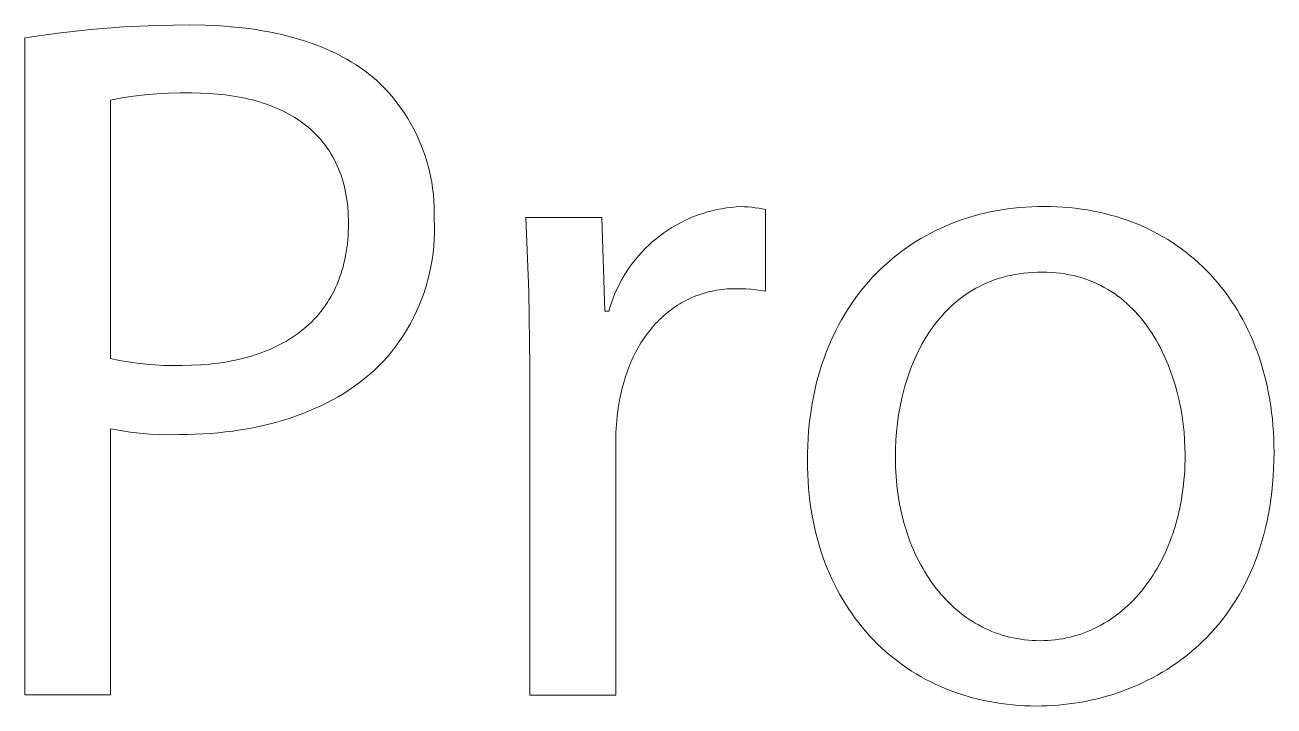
# Model space of a CAD drawing. Header units: millimetres. Extents: x -1576 to 3664, y -445 to 3215.
# Drawn here: x 1996.9 to 2063.3, y -358.2 to -322 of the extents above; entities that cross this region are included whole.
import ezdxf

# ---------------------------------------------------------------- set-up
doc = ezdxf.new("R2010")
doc.units = ezdxf.units.MM
doc.header["$MEASUREMENT"] = 0
doc.layers.add('Domyślny', color=7, linetype='Continuous', true_color=0x000000)

msp = doc.modelspace()

# ---------------------------------------------------------------- linework, layer by layer
at = {"layer": 'Domyślny', "color": 18, "lineweight": 15, "true_color": 0x000000}
for p, q in [((2000.378, -322.236), (2002.132, -322.1)), ((2002.132, -322.1), (2003.889, -322.022)), ((2003.889, -322.022), (2005.648, -322.004)), ((2005.648, -322.004), (2006.478, -322.016)), ((2006.478, -322.016), (2007.28, -322.053)), ((2007.28, -322.053), (2008.054, -322.114)), ((2008.054, -322.114), (2008.43, -322.154)), ((1996.889, -322.684), (1998.63, -322.431)), ((1996.889, -357.617), (1996.889, -322.684)), ((1998.63, -322.431), (2000.378, -322.236)), ((2008.43, -322.154), (2008.8, -322.199)), ((2008.8, -322.199), (2009.162, -322.25)), ((2009.162, -322.25), (2009.517, -322.307)), ((2009.517, -322.307), (2009.865, -322.37)), ((2009.865, -322.37), (2010.207, -322.439)), ((2010.207, -322.439), (2010.541, -322.513)), ((2010.541, -322.513), (2010.869, -322.593)), ((2010.869, -322.593), (2011.189, -322.678)), ((2011.189, -322.678), (2011.502, -322.769)), ((2011.502, -322.769), (2011.809, -322.865)), ((2011.809, -322.865), (2012.109, -322.967)), ((2012.109, -322.967), (2012.401, -323.074)), ((2012.401, -323.074), (2012.687, -323.187)), ((2012.687, -323.187), (2012.966, -323.305)), ((2012.966, -323.305), (2013.238, -323.428)), ((2013.238, -323.428), (2013.502, -323.556)), ((2013.502, -323.556), (2013.76, -323.689)), ((2013.76, -323.689), (2014.012, -323.828)), ((2014.012, -323.828), (2014.256, -323.971)), ((2014.256, -323.971), (2014.493, -324.12)), ((2014.493, -324.12), (2014.724, -324.273)), ((2014.724, -324.273), (2014.947, -324.431)), ((2014.947, -324.431), (2015.164, -324.594)), ((2015.164, -324.594), (2015.374, -324.762)), ((2015.374, -324.762), (2015.577, -324.935)), ((2015.577, -324.935), (2015.815, -325.164)), ((2015.815, -325.164), (2016.046, -325.4)), ((2016.046, -325.4), (2016.268, -325.645)), ((2002.052, -325.884), (2001.443, -325.999)), ((2001.443, -325.999), (2001.443, -339.732)), ((2002.664, -325.789), (2002.052, -325.884)), ((2003.279, -325.714), (2002.664, -325.789)), ((2003.896, -325.659), (2003.279, -325.714)), ((2004.514, -325.625), (2003.896, -325.659)), ((2005.134, -325.61), (2004.514, -325.625)), ((2005.753, -325.615), (2005.134, -325.61)), ((2006.219, -325.622), (2005.753, -325.615)), ((2006.675, -325.642), (2006.219, -325.622)), ((2007.12, -325.675), (2006.675, -325.642)), ((2007.554, -325.721), (2007.12, -325.675)), ((2007.977, -325.781), (2007.554, -325.721)), ((2008.185, -325.816), (2007.977, -325.781)), ((2008.389, -325.854), (2008.185, -325.816)), ((2008.59, -325.895), (2008.389, -325.854)), ((2008.789, -325.94), (2008.59, -325.895)), ((2008.984, -325.989), (2008.789, -325.94)), ((2009.176, -326.04), (2008.984, -325.989)), ((2009.366, -326.095), (2009.176, -326.04)), ((2009.552, -326.153), (2009.366, -326.095)), ((2016.268, -325.645), (2016.482, -325.897)), ((2016.482, -325.897), (2016.687, -326.156)), ((2009.735, -326.215), (2009.552, -326.153)), ((2009.914, -326.28), (2009.735, -326.215)), ((2010.091, -326.349), (2009.914, -326.28)), ((2010.264, -326.42), (2010.091, -326.349)), ((2010.434, -326.496), (2010.264, -326.42)), ((2010.6, -326.574), (2010.434, -326.496)), ((2010.764, -326.656), (2010.6, -326.574)), ((2010.923, -326.742), (2010.764, -326.656)), ((2011.08, -326.83), (2010.923, -326.742)), ((2016.687, -326.156), (2016.883, -326.422)), ((2016.883, -326.422), (2017.07, -326.695)), ((2017.07, -326.695), (2017.247, -326.974)), ((2011.232, -326.923), (2011.08, -326.83)), ((2011.382, -327.018), (2011.232, -326.923)), ((2011.527, -327.117), (2011.382, -327.018)), ((2011.669, -327.22), (2011.527, -327.117)), ((2011.808, -327.325), (2011.669, -327.22)), ((2011.943, -327.435), (2011.808, -327.325)), ((2012.074, -327.547), (2011.943, -327.435)), ((2017.247, -326.974), (2017.414, -327.259)), ((2017.414, -327.259), (2017.572, -327.55)), ((2012.201, -327.664), (2012.074, -327.547)), ((2012.324, -327.783), (2012.201, -327.664)), ((2012.444, -327.906), (2012.324, -327.783)), ((2012.56, -328.033), (2012.444, -327.906)), ((2012.672, -328.162), (2012.56, -328.033)), ((2017.572, -327.55), (2017.719, -327.846)), ((2017.719, -327.846), (2017.856, -328.146)), ((2012.78, -328.296), (2012.672, -328.162)), ((2012.884, -328.433), (2012.78, -328.296)), ((2012.984, -328.573), (2012.884, -328.433)), ((2013.08, -328.717), (2012.984, -328.573)), ((2013.171, -328.864), (2013.08, -328.717)), ((2017.856, -328.146), (2017.983, -328.452)), ((2017.983, -328.452), (2018.099, -328.761)), ((2018.099, -328.761), (2018.205, -329.074)), ((2013.259, -329.015), (2013.171, -328.864)), ((2013.343, -329.169), (2013.259, -329.015)), ((2013.422, -329.326), (2013.343, -329.169)), ((2013.497, -329.487), (2013.422, -329.326)), ((2018.205, -329.074), (2018.299, -329.391)), ((2018.299, -329.391), (2018.383, -329.711)), ((2013.568, -329.652), (2013.497, -329.487)), ((2013.635, -329.82), (2013.568, -329.652)), ((2013.697, -329.992), (2013.635, -329.82)), ((2013.755, -330.167), (2013.697, -329.992)), ((2018.383, -329.711), (2018.455, -330.033)), ((2018.455, -330.033), (2018.517, -330.358)), ((2013.808, -330.345), (2013.755, -330.167)), ((2013.857, -330.528), (2013.808, -330.345)), ((2013.901, -330.713), (2013.857, -330.528)), ((2013.941, -330.902), (2013.901, -330.713)), ((2018.517, -330.358), (2018.567, -330.685)), ((2018.567, -330.685), (2018.606, -331.013)), ((2013.977, -331.095), (2013.941, -330.902)), ((2014.008, -331.291), (2013.977, -331.095)), ((2014.034, -331.491), (2014.008, -331.291)), ((2018.606, -331.013), (2018.633, -331.342)), ((2018.633, -331.342), (2018.649, -331.672)), ((2014.055, -331.694), (2014.034, -331.491)), ((2014.072, -331.901), (2014.055, -331.694)), ((2014.084, -332.111), (2014.072, -331.901)), ((2018.654, -332.003), (2018.648, -332.333)), ((2018.649, -331.672), (2018.654, -332.003)), ((2032.447, -332.193), (2032.689, -332.101)), ((2032.689, -332.101), (2032.934, -332.018)), ((2032.934, -332.018), (2033.182, -331.943)), ((2033.182, -331.943), (2033.432, -331.877)), ((2033.432, -331.877), (2033.685, -331.819)), ((2033.685, -331.819), (2033.939, -331.77)), ((2033.939, -331.77), (2034.195, -331.729)), ((2034.195, -331.729), (2034.451, -331.697)), ((2034.451, -331.697), (2034.709, -331.674)), ((2034.709, -331.674), (2034.968, -331.66)), ((2034.968, -331.66), (2035.156, -331.665)), ((2035.156, -331.665), (2035.345, -331.676)), ((2035.345, -331.676), (2035.533, -331.692)), ((2035.533, -331.692), (2035.72, -331.715)), ((2035.72, -331.715), (2035.906, -331.743)), ((2035.906, -331.743), (2036.092, -331.777)), ((2036.092, -331.777), (2036.276, -331.817)), ((2036.276, -331.817), (2036.276, -336.161)), ((2047.312, -332.166), (2047.611, -332.084)), ((2047.611, -332.084), (2047.912, -332.009)), ((2047.912, -332.009), (2048.216, -331.941)), ((2048.216, -331.941), (2048.524, -331.88)), ((2048.524, -331.88), (2048.834, -331.826)), ((2048.834, -331.826), (2049.147, -331.78)), ((2049.147, -331.78), (2049.463, -331.74)), ((2049.463, -331.74), (2049.781, -331.707)), ((2049.781, -331.707), (2050.102, -331.682)), ((2050.102, -331.682), (2050.425, -331.664)), ((2050.425, -331.664), (2050.75, -331.653)), ((2050.75, -331.653), (2051.078, -331.649)), ((2051.078, -331.649), (2051.418, -331.653)), ((2051.418, -331.653), (2051.755, -331.665)), ((2051.755, -331.665), (2052.088, -331.684)), ((2052.088, -331.684), (2052.417, -331.711)), ((2052.417, -331.711), (2052.743, -331.745)), ((2052.743, -331.745), (2053.065, -331.787)), ((2053.065, -331.787), (2053.383, -331.836)), ((2053.383, -331.836), (2053.698, -331.892)), ((2053.698, -331.892), (2054.008, -331.956)), ((2054.008, -331.956), (2054.315, -332.027)), ((2054.315, -332.027), (2054.617, -332.105)), ((2014.091, -332.325), (2014.084, -332.111)), ((2014.094, -332.543), (2014.091, -332.325)), ((2014.091, -332.77), (2014.094, -332.543)), ((2018.648, -332.333), (2018.66, -332.692)), ((2018.66, -332.692), (2018.66, -333.051)), ((2023.691, -336.195), (2023.521, -332.236)), ((2023.521, -332.236), (2027.569, -332.236)), ((2027.569, -332.236), (2027.726, -337.208)), ((2031.291, -332.771), (2031.514, -332.64)), ((2031.514, -332.64), (2031.742, -332.516)), ((2031.742, -332.516), (2031.973, -332.401)), ((2031.973, -332.401), (2032.208, -332.293)), ((2032.208, -332.293), (2032.447, -332.193)), ((2045.595, -332.801), (2045.872, -332.678)), ((2045.872, -332.678), (2046.153, -332.562)), ((2046.153, -332.562), (2046.438, -332.453)), ((2046.438, -332.453), (2046.726, -332.35)), ((2046.726, -332.35), (2047.018, -332.255)), ((2047.018, -332.255), (2047.312, -332.166)), ((2054.617, -332.105), (2054.915, -332.19)), ((2054.915, -332.19), (2055.21, -332.282)), ((2055.21, -332.282), (2055.499, -332.381)), ((2055.499, -332.381), (2055.785, -332.487)), ((2055.785, -332.487), (2056.066, -332.599)), ((2056.066, -332.599), (2056.343, -332.719)), ((2056.343, -332.719), (2056.616, -332.845)), ((2014.054, -333.433), (2014.072, -333.215)), ((2014.072, -333.215), (2014.084, -332.994)), ((2014.084, -332.994), (2014.091, -332.77)), ((2018.648, -333.41), (2018.624, -333.769)), ((2018.66, -333.051), (2018.648, -333.41)), ((2030.25, -333.537), (2030.447, -333.37)), ((2030.447, -333.37), (2030.65, -333.21)), ((2030.65, -333.21), (2030.859, -333.056)), ((2030.859, -333.056), (2031.073, -332.91)), ((2031.073, -332.91), (2031.291, -332.771)), ((2044.268, -333.515), (2044.525, -333.359)), ((2044.525, -333.359), (2044.787, -333.209)), ((2044.787, -333.209), (2045.052, -333.067)), ((2045.052, -333.067), (2045.322, -332.93)), ((2045.322, -332.93), (2045.595, -332.801)), ((2056.616, -332.845), (2056.884, -332.977)), ((2056.884, -332.977), (2057.147, -333.116)), ((2057.147, -333.116), (2057.406, -333.262)), ((2057.406, -333.262), (2057.66, -333.414)), ((2057.66, -333.414), (2057.909, -333.572)), ((2013.938, -334.27), (2013.974, -334.066)), ((2013.974, -334.066), (2014.006, -333.858)), ((2014.006, -333.858), (2014.033, -333.647)), ((2014.033, -333.647), (2014.054, -333.433)), ((2018.624, -333.769), (2018.587, -334.126)), ((2029.519, -334.27), (2029.692, -334.078)), ((2029.692, -334.078), (2029.872, -333.891)), ((2029.872, -333.891), (2030.058, -333.711)), ((2030.058, -333.711), (2030.25, -333.537)), ((2043.283, -334.204), (2043.522, -334.022)), ((2043.522, -334.022), (2043.767, -333.846)), ((2043.767, -333.846), (2044.015, -333.677)), ((2044.015, -333.677), (2044.268, -333.515)), ((2057.909, -333.572), (2058.154, -333.737)), ((2058.154, -333.737), (2058.393, -333.908)), ((2058.393, -333.908), (2058.628, -334.085)), ((2058.628, -334.085), (2058.858, -334.268)), ((2013.801, -334.863), (2013.852, -334.669)), ((2013.852, -334.669), (2013.897, -334.471)), ((2013.897, -334.471), (2013.938, -334.27)), ((2018.537, -334.482), (2018.476, -334.836)), ((2018.587, -334.126), (2018.537, -334.482)), ((2029.041, -334.881), (2029.193, -334.672)), ((2029.193, -334.672), (2029.353, -334.468)), ((2029.353, -334.468), (2029.519, -334.27)), ((2042.593, -334.788), (2042.818, -334.587)), ((2042.818, -334.587), (2043.048, -334.392)), ((2043.048, -334.392), (2043.283, -334.204)), ((2058.858, -334.268), (2059.082, -334.457)), ((2059.082, -334.457), (2059.302, -334.652)), ((2059.302, -334.652), (2059.516, -334.853)), ((2013.623, -335.426), (2013.687, -335.242)), ((2013.687, -335.242), (2013.747, -335.054)), ((2013.747, -335.054), (2013.801, -334.863)), ((2018.402, -335.188), (2018.316, -335.536)), ((2018.476, -334.836), (2018.402, -335.188)), ((2028.627, -335.538), (2028.757, -335.314)), ((2028.757, -335.314), (2028.895, -335.095)), ((2028.895, -335.095), (2029.041, -334.881)), ((2041.947, -335.429), (2042.157, -335.209)), ((2042.157, -335.209), (2042.373, -334.995)), ((2042.373, -334.995), (2042.593, -334.788)), ((2048.858, -335.423), (2048.645, -335.487)), ((2049.075, -335.364), (2048.858, -335.423)), ((2049.297, -335.312), (2049.075, -335.364)), ((2049.523, -335.267), (2049.297, -335.312)), ((2049.754, -335.229), (2049.523, -335.267)), ((2049.989, -335.197), (2049.754, -335.229)), ((2050.228, -335.172), (2049.989, -335.197)), ((2050.472, -335.154), (2050.228, -335.172)), ((2050.721, -335.143), (2050.472, -335.154)), ((2050.973, -335.139), (2050.721, -335.143)), ((2051.227, -335.143), (2050.973, -335.139)), ((2051.476, -335.155), (2051.227, -335.143)), ((2051.72, -335.174), (2051.476, -335.155)), ((2051.959, -335.201), (2051.72, -335.174)), ((2052.193, -335.236), (2051.959, -335.201)), ((2052.423, -335.277), (2052.193, -335.236)), ((2052.648, -335.326), (2052.423, -335.277)), ((2052.868, -335.381), (2052.648, -335.326)), ((2053.084, -335.444), (2052.868, -335.381)), ((2059.516, -334.853), (2059.725, -335.06)), ((2059.725, -335.06), (2059.929, -335.272)), ((2059.929, -335.272), (2060.128, -335.49)), ((2013.322, -336.129), (2013.404, -335.958)), ((2013.404, -335.958), (2013.482, -335.784)), ((2013.482, -335.784), (2013.555, -335.607)), ((2013.555, -335.607), (2013.623, -335.426)), ((2018.218, -335.882), (2018.108, -336.224)), ((2018.316, -335.536), (2018.218, -335.882)), ((2028.282, -336.233), (2028.389, -335.998)), ((2028.389, -335.998), (2028.504, -335.766)), ((2028.504, -335.766), (2028.627, -335.538)), ((2033.801, -336.085), (2033.658, -336.108)), ((2033.945, -336.066), (2033.801, -336.085)), ((2034.091, -336.05), (2033.945, -336.066)), ((2034.238, -336.038), (2034.091, -336.05)), ((2034.387, -336.029), (2034.238, -336.038)), ((2034.537, -336.024), (2034.387, -336.029)), ((2034.688, -336.022), (2034.537, -336.024)), ((2034.955, -336.024), (2034.688, -336.022)), ((2035.22, -336.035), (2034.955, -336.024)), ((2035.486, -336.054), (2035.22, -336.035)), ((2035.75, -336.081), (2035.486, -336.054)), ((2036.014, -336.117), (2035.75, -336.081)), ((2041.349, -336.125), (2041.543, -335.887)), ((2041.543, -335.887), (2041.743, -335.655)), ((2041.743, -335.655), (2041.947, -335.429)), ((2047.458, -335.999), (2047.275, -336.105)), ((2047.645, -335.9), (2047.458, -335.999)), ((2047.837, -335.806), (2047.645, -335.9)), ((2048.032, -335.717), (2047.837, -335.806)), ((2048.232, -335.634), (2048.032, -335.717)), ((2048.436, -335.558), (2048.232, -335.634)), ((2048.645, -335.487), (2048.436, -335.558)), ((2053.295, -335.513), (2053.084, -335.444)), ((2053.502, -335.588), (2053.295, -335.513)), ((2053.704, -335.67), (2053.502, -335.588)), ((2053.901, -335.758), (2053.704, -335.67)), ((2054.094, -335.851), (2053.901, -335.758)), ((2054.282, -335.951), (2054.094, -335.851)), ((2054.466, -336.057), (2054.282, -335.951)), ((2054.646, -336.168), (2054.466, -336.057)), ((2060.128, -335.49), (2060.321, -335.714)), ((2060.321, -335.714), (2060.508, -335.943)), ((2060.508, -335.943), (2060.691, -336.178)), ((2012.95, -336.777), (2013.05, -336.62)), ((2013.05, -336.62), (2013.145, -336.46)), ((2013.145, -336.46), (2013.236, -336.296)), ((2013.236, -336.296), (2013.322, -336.129)), ((2017.987, -336.562), (2017.854, -336.896)), ((2018.108, -336.224), (2017.987, -336.562)), ((2023.731, -340.157), (2023.691, -336.195)), ((2028.01, -336.96), (2028.092, -336.715)), ((2028.092, -336.715), (2028.183, -336.473)), ((2028.183, -336.473), (2028.282, -336.233)), ((2031.944, -336.695), (2031.824, -336.762)), ((2032.066, -336.631), (2031.944, -336.695)), ((2032.19, -336.571), (2032.066, -336.631)), ((2032.315, -336.513), (2032.19, -336.571)), ((2032.442, -336.458), (2032.315, -336.513)), ((2032.571, -336.406), (2032.442, -336.458)), ((2032.702, -336.358), (2032.571, -336.406)), ((2032.834, -336.313), (2032.702, -336.358)), ((2032.967, -336.27), (2032.834, -336.313)), ((2033.102, -336.231), (2032.967, -336.27)), ((2033.239, -336.195), (2033.102, -336.231)), ((2033.377, -336.163), (2033.239, -336.195)), ((2033.517, -336.134), (2033.377, -336.163)), ((2033.658, -336.108), (2033.517, -336.134)), ((2036.276, -336.161), (2036.014, -336.117)), ((2040.8, -336.877), (2040.977, -336.62)), ((2040.977, -336.62), (2041.16, -336.37)), ((2041.16, -336.37), (2041.349, -336.125)), ((2046.424, -336.708), (2046.267, -336.843)), ((2046.586, -336.577), (2046.424, -336.708)), ((2046.752, -336.451), (2046.586, -336.577)), ((2046.922, -336.331), (2046.752, -336.451)), ((2047.097, -336.215), (2046.922, -336.331)), ((2047.275, -336.105), (2047.097, -336.215)), ((2054.821, -336.284), (2054.646, -336.168)), ((2054.992, -336.406), (2054.821, -336.284)), ((2055.158, -336.533), (2054.992, -336.406)), ((2055.32, -336.664), (2055.158, -336.533)), ((2055.478, -336.801), (2055.32, -336.664)), ((2060.691, -336.178), (2060.867, -336.418)), ((2060.867, -336.418), (2061.038, -336.664)), ((2061.038, -336.664), (2061.203, -336.915)), ((2012.389, -337.509), (2012.509, -337.369)), ((2012.509, -337.369), (2012.626, -337.227)), ((2012.626, -337.227), (2012.738, -337.08)), ((2012.738, -337.08), (2012.846, -336.93)), ((2012.846, -336.93), (2012.95, -336.777)), ((2017.709, -337.225), (2017.553, -337.548)), ((2017.854, -336.896), (2017.709, -337.225)), ((2027.726, -337.208), (2027.936, -337.208)), ((2027.936, -337.208), (2028.01, -336.96)), ((2030.925, -337.397), (2030.821, -337.488)), ((2031.031, -337.308), (2030.925, -337.397)), ((2031.139, -337.221), (2031.031, -337.308)), ((2031.249, -337.138), (2031.139, -337.221)), ((2031.36, -337.057), (2031.249, -337.138)), ((2031.473, -336.979), (2031.36, -337.057)), ((2031.589, -336.904), (2031.473, -336.979)), ((2031.705, -336.831), (2031.589, -336.904)), ((2031.824, -336.762), (2031.705, -336.831)), ((2040.303, -337.682), (2040.463, -337.408)), ((2040.463, -337.408), (2040.629, -337.139)), ((2040.629, -337.139), (2040.8, -336.877)), ((2045.819, -337.276), (2045.677, -337.429)), ((2045.964, -337.127), (2045.819, -337.276)), ((2046.113, -336.983), (2045.964, -337.127)), ((2046.267, -336.843), (2046.113, -336.983)), ((2055.631, -336.942), (2055.478, -336.801)), ((2055.781, -337.088), (2055.631, -336.942)), ((2055.926, -337.238), (2055.781, -337.088)), ((2056.067, -337.392), (2055.926, -337.238)), ((2056.203, -337.551), (2056.067, -337.392)), ((2061.203, -336.915), (2061.363, -337.171)), ((2061.363, -337.171), (2061.516, -337.432)), ((2011.723, -338.152), (2011.864, -338.031)), ((2011.864, -338.031), (2012.001, -337.906)), ((2012.001, -337.906), (2012.135, -337.777)), ((2012.135, -337.777), (2012.264, -337.645)), ((2012.264, -337.645), (2012.389, -337.509)), ((2017.386, -337.866), (2017.208, -338.179)), ((2017.553, -337.548), (2017.386, -337.866)), ((2030.329, -337.985), (2030.237, -338.092)), ((2030.424, -337.881), (2030.329, -337.985)), ((2030.52, -337.779), (2030.424, -337.881)), ((2030.619, -337.68), (2030.52, -337.779)), ((2030.719, -337.583), (2030.619, -337.68)), ((2030.821, -337.488), (2030.719, -337.583)), ((2040.003, -338.249), (2040.15, -337.963)), ((2040.15, -337.963), (2040.303, -337.682)), ((2045.153, -338.081), (2045.032, -338.254)), ((2045.278, -337.912), (2045.153, -338.081)), ((2045.407, -337.747), (2045.278, -337.912)), ((2045.54, -337.586), (2045.407, -337.747)), ((2045.677, -337.429), (2045.54, -337.586)), ((2056.336, -337.713), (2056.203, -337.551)), ((2056.464, -337.879), (2056.336, -337.713)), ((2056.589, -338.048), (2056.464, -337.879)), ((2056.709, -338.221), (2056.589, -338.048)), ((2061.516, -337.432), (2061.664, -337.699)), ((2061.664, -337.699), (2061.806, -337.97)), ((2061.806, -337.97), (2061.942, -338.247)), ((2010.791, -338.807), (2010.956, -338.707)), ((2010.956, -338.707), (2011.118, -338.603)), ((2011.118, -338.603), (2011.275, -338.496)), ((2011.275, -338.496), (2011.428, -338.385)), ((2011.428, -338.385), (2011.577, -338.27)), ((2011.577, -338.27), (2011.723, -338.152)), ((2017.02, -338.484), (2016.821, -338.783)), ((2017.208, -338.179), (2017.02, -338.484)), ((2029.804, -338.663), (2029.723, -338.784)), ((2029.886, -338.544), (2029.804, -338.663)), ((2029.971, -338.427), (2029.886, -338.544)), ((2030.057, -338.313), (2029.971, -338.427)), ((2030.146, -338.202), (2030.057, -338.313)), ((2030.237, -338.092), (2030.146, -338.202)), ((2039.727, -338.839), (2039.862, -338.541)), ((2039.862, -338.541), (2040.003, -338.249)), ((2044.802, -338.609), (2044.693, -338.792)), ((2044.915, -338.43), (2044.802, -338.609)), ((2045.032, -338.254), (2044.915, -338.43)), ((2056.825, -338.398), (2056.709, -338.221)), ((2056.938, -338.577), (2056.825, -338.398)), ((2057.046, -338.759), (2056.938, -338.577)), ((2061.942, -338.247), (2062.072, -338.528)), ((2062.072, -338.528), (2062.195, -338.814)), ((2009.334, -339.475), (2009.53, -339.404)), ((2009.53, -339.404), (2009.721, -339.33)), ((2009.721, -339.33), (2009.909, -339.252)), ((2009.909, -339.252), (2010.093, -339.17)), ((2010.093, -339.17), (2010.273, -339.085)), ((2010.273, -339.085), (2010.45, -338.996)), ((2010.45, -338.996), (2010.622, -338.903)), ((2010.622, -338.903), (2010.791, -338.807)), ((2016.393, -339.36), (2016.164, -339.637)), ((2016.612, -339.076), (2016.393, -339.36)), ((2016.821, -338.783), (2016.612, -339.076)), ((2029.423, -339.29), (2029.353, -339.421)), ((2029.495, -339.16), (2029.423, -339.29)), ((2029.569, -339.032), (2029.495, -339.16)), ((2029.645, -338.907), (2029.569, -339.032)), ((2029.723, -338.784), (2029.645, -338.907)), ((2039.477, -339.452), (2039.599, -339.143)), ((2039.599, -339.143), (2039.727, -338.839)), ((2044.389, -339.358), (2044.296, -339.553)), ((2044.487, -339.166), (2044.389, -339.358)), ((2044.588, -338.977), (2044.487, -339.166)), ((2044.693, -338.792), (2044.588, -338.977)), ((2057.15, -338.945), (2057.046, -338.759)), ((2057.251, -339.133), (2057.15, -338.945)), ((2057.347, -339.323), (2057.251, -339.133)), ((2057.44, -339.516), (2057.347, -339.323)), ((2062.195, -338.814), (2062.313, -339.105)), ((2062.313, -339.105), (2062.424, -339.401)), ((2062.424, -339.401), (2062.529, -339.701)), ((2001.443, -339.732), (2001.91, -339.831)), ((2001.91, -339.831), (2002.379, -339.915)), ((2002.379, -339.915), (2002.851, -339.984)), ((2002.851, -339.984), (2003.325, -340.038)), ((2003.325, -340.038), (2003.8, -340.076)), ((2005.739, -340.09), (2006.235, -340.067)), ((2006.235, -340.067), (2006.718, -340.028)), ((2006.718, -340.028), (2006.955, -340.003)), ((2006.955, -340.003), (2007.189, -339.974)), ((2007.189, -339.974), (2007.419, -339.941)), ((2007.419, -339.941), (2007.645, -339.904)), ((2007.645, -339.904), (2007.869, -339.864)), ((2007.869, -339.864), (2008.089, -339.819)), ((2008.089, -339.819), (2008.305, -339.771)), ((2008.305, -339.771), (2008.518, -339.719)), ((2008.518, -339.719), (2008.728, -339.664)), ((2008.728, -339.664), (2008.933, -339.604)), ((2008.933, -339.604), (2009.136, -339.541)), ((2009.136, -339.541), (2009.334, -339.475)), ((2015.926, -339.906), (2015.694, -340.141)), ((2016.164, -339.637), (2015.926, -339.906)), ((2029.096, -339.969), (2029.037, -340.111)), ((2029.157, -339.829), (2029.096, -339.969)), ((2029.22, -339.691), (2029.157, -339.829)), ((2029.285, -339.555), (2029.22, -339.691)), ((2029.353, -339.421), (2029.285, -339.555)), ((2039.254, -340.088), (2039.362, -339.767)), ((2039.362, -339.767), (2039.477, -339.452)), ((2044.121, -339.95), (2044.039, -340.152)), ((2044.206, -339.75), (2044.121, -339.95)), ((2044.296, -339.553), (2044.206, -339.75)), ((2057.529, -339.711), (2057.44, -339.516)), ((2057.614, -339.908), (2057.529, -339.711)), ((2057.695, -340.108), (2057.614, -339.908)), ((2062.529, -339.701), (2062.628, -340.006)), ((2062.628, -340.006), (2062.72, -340.315)), ((2003.8, -340.076), (2004.276, -340.099)), ((2004.276, -340.099), (2004.753, -340.106)), ((2004.753, -340.106), (2005.23, -340.098)), ((2005.23, -340.098), (2005.739, -340.09)), ((2015.205, -340.59), (2014.948, -340.804)), ((2015.454, -340.369), (2015.205, -340.59)), ((2015.694, -340.141), (2015.454, -340.369)), ((2023.731, -357.624), (2023.731, -340.157)), ((2028.824, -340.698), (2028.732, -341.002)), ((2028.874, -340.548), (2028.824, -340.698)), ((2028.926, -340.401), (2028.874, -340.548)), ((2028.98, -340.255), (2028.926, -340.401)), ((2029.037, -340.111), (2028.98, -340.255)), ((2039.057, -340.746), (2039.152, -340.414)), ((2039.152, -340.414), (2039.254, -340.088)), ((2043.886, -340.564), (2043.816, -340.773)), ((2043.961, -340.357), (2043.886, -340.564)), ((2044.039, -340.152), (2043.961, -340.357)), ((2057.773, -340.309), (2057.695, -340.108)), ((2057.847, -340.511), (2057.773, -340.309)), ((2057.917, -340.715), (2057.847, -340.511)), ((2057.983, -340.921), (2057.917, -340.715)), ((2062.72, -340.315), (2062.806, -340.629)), ((2062.806, -340.629), (2062.885, -340.947)), ((2014.129, -341.401), (2013.84, -341.586)), ((2014.41, -341.209), (2014.129, -341.401)), ((2014.683, -341.01), (2014.41, -341.209)), ((2014.948, -340.804), (2014.683, -341.01)), ((2028.649, -341.313), (2028.575, -341.63)), ((2028.732, -341.002), (2028.649, -341.313)), ((2038.89, -341.427), (2038.97, -341.084)), ((2038.97, -341.084), (2039.057, -340.746)), ((2043.686, -341.196), (2043.627, -341.411)), ((2043.749, -340.984), (2043.686, -341.196)), ((2043.816, -340.773), (2043.749, -340.984)), ((2058.046, -341.127), (2057.983, -340.921)), ((2058.16, -341.543), (2058.046, -341.127)), ((2062.885, -340.947), (2062.958, -341.27)), ((2062.958, -341.27), (2063.024, -341.597)), ((2013.242, -341.933), (2012.932, -342.096)), ((2013.545, -341.763), (2013.242, -341.933)), ((2013.84, -341.586), (2013.545, -341.763)), ((2028.512, -341.955), (2028.441, -342.38)), ((2028.575, -341.63), (2028.512, -341.955)), ((2038.75, -342.13), (2038.816, -341.776)), ((2038.816, -341.776), (2038.89, -341.427)), ((2043.52, -341.844), (2043.427, -342.284)), ((2043.571, -341.627), (2043.52, -341.844)), ((2043.627, -341.411), (2043.571, -341.627)), ((2058.261, -341.962), (2058.16, -341.543)), ((2058.347, -342.383), (2058.261, -341.962)), ((2063.024, -341.597), (2063.083, -341.928)), ((2063.083, -341.928), (2063.136, -342.263)), ((2011.625, -342.673), (2011.282, -342.798)), ((2011.961, -342.54), (2011.625, -342.673)), ((2012.291, -342.399), (2011.961, -342.54)), ((2012.615, -342.251), (2012.291, -342.399)), ((2012.932, -342.096), (2012.615, -342.251)), ((2028.441, -342.38), (2028.384, -342.808)), ((2038.641, -342.854), (2038.692, -342.489)), ((2038.692, -342.489), (2038.75, -342.13)), ((2043.349, -342.727), (2043.286, -343.175)), ((2043.427, -342.284), (2043.349, -342.727)), ((2058.42, -342.804), (2058.347, -342.383)), ((2063.136, -342.263), (2063.182, -342.602)), ((2063.182, -342.602), (2063.221, -342.945)), ((2009.107, -343.394), (2008.727, -343.467)), ((2009.483, -343.314), (2009.107, -343.394)), ((2009.854, -343.226), (2009.483, -343.314)), ((2010.219, -343.13), (2009.854, -343.226)), ((2010.579, -343.027), (2010.219, -343.13)), ((2010.934, -342.916), (2010.579, -343.027)), ((2011.282, -342.798), (2010.934, -342.916)), ((2028.342, -343.238), (2028.315, -343.669)), ((2028.384, -342.808), (2028.342, -343.238)), ((2038.562, -343.6), (2038.598, -343.224)), ((2038.598, -343.224), (2038.641, -342.854)), ((2043.286, -343.175), (2043.237, -343.624)), ((2058.478, -343.225), (2058.42, -342.804)), ((2058.524, -343.643), (2058.478, -343.225)), ((2063.221, -342.945), (2063.253, -343.292)), ((2063.253, -343.292), (2063.278, -343.643)), ((2001.961, -343.563), (2001.443, -343.466)), ((2001.443, -343.466), (2001.443, -357.617)), ((2002.481, -343.643), (2001.961, -343.563)), ((2003.004, -343.705), (2002.481, -343.643)), ((2003.529, -343.75), (2003.004, -343.705)), ((2004.055, -343.778), (2003.529, -343.75)), ((2004.581, -343.787), (2004.055, -343.778)), ((2005.107, -343.78), (2004.581, -343.787)), ((2005.525, -343.776), (2005.107, -343.78)), ((2005.938, -343.764), (2005.525, -343.776)), ((2006.349, -343.745), (2005.938, -343.764)), ((2006.755, -343.718), (2006.349, -343.745)), ((2007.158, -343.683), (2006.755, -343.718)), ((2007.557, -343.64), (2007.158, -343.683)), ((2007.951, -343.59), (2007.557, -343.64)), ((2008.341, -343.533), (2007.951, -343.59)), ((2008.727, -343.467), (2008.341, -343.533)), ((2028.315, -343.669), (2028.302, -344.101)), ((2038.514, -344.367), (2038.534, -343.981)), ((2038.534, -343.981), (2038.562, -343.6)), ((2043.237, -343.624), (2043.202, -344.076)), ((2058.556, -344.059), (2058.524, -343.643)), ((2058.575, -344.47), (2058.556, -344.059)), ((2063.278, -343.643), (2063.295, -343.998)), ((2063.295, -343.998), (2063.306, -344.356)), ((2028.302, -344.101), (2028.302, -357.624)), ((2038.502, -344.758), (2038.514, -344.367)), ((2043.181, -344.528), (2043.174, -344.98)), ((2043.202, -344.076), (2043.181, -344.528)), ((2058.581, -344.875), (2058.575, -344.47)), ((2063.31, -344.718), (2063.305, -345.155)), ((2063.306, -344.356), (2063.31, -344.718)), ((2038.498, -345.155), (2038.502, -344.758)), ((2038.501, -345.528), (2038.498, -345.155)), ((2043.174, -344.98), (2043.176, -345.239)), ((2043.176, -345.239), (2043.183, -345.496)), ((2058.572, -345.407), (2058.579, -345.143)), ((2058.579, -345.143), (2058.581, -344.875)), ((2063.305, -345.155), (2063.291, -345.583)), ((2038.513, -345.897), (2038.501, -345.528)), ((2038.532, -346.261), (2038.513, -345.897)), ((2043.183, -345.496), (2043.195, -345.751)), ((2043.195, -345.751), (2043.211, -346.004)), ((2043.211, -346.004), (2043.231, -346.255)), ((2058.522, -346.187), (2058.543, -345.929)), ((2058.543, -345.929), (2058.56, -345.67)), ((2058.56, -345.67), (2058.572, -345.407)), ((2063.268, -346.004), (2063.235, -346.417)), ((2063.291, -345.583), (2063.268, -346.004)), ((2038.559, -346.621), (2038.532, -346.261)), ((2038.593, -346.976), (2038.559, -346.621)), ((2043.231, -346.255), (2043.257, -346.503)), ((2043.257, -346.503), (2043.286, -346.749)), ((2058.43, -346.942), (2058.465, -346.693)), ((2058.465, -346.693), (2058.496, -346.441)), ((2058.496, -346.441), (2058.522, -346.187)), ((2063.235, -346.417), (2063.194, -346.822)), ((2038.634, -347.327), (2038.593, -346.976)), ((2038.682, -347.673), (2038.634, -347.327)), ((2043.286, -346.749), (2043.32, -346.992)), ((2043.32, -346.992), (2043.358, -347.233)), ((2043.358, -347.233), (2043.401, -347.472)), ((2058.347, -347.432), (2058.391, -347.189)), ((2058.391, -347.189), (2058.43, -346.942)), ((2063.144, -347.22), (2063.085, -347.61)), ((2063.194, -346.822), (2063.144, -347.22)), ((2038.738, -348.015), (2038.682, -347.673)), ((2038.801, -348.352), (2038.738, -348.015)), ((2043.401, -347.472), (2043.447, -347.708)), ((2043.447, -347.708), (2043.498, -347.941)), ((2043.498, -347.941), (2043.553, -348.171)), ((2058.19, -348.145), (2058.246, -347.91)), ((2058.246, -347.91), (2058.299, -347.673)), ((2058.299, -347.673), (2058.347, -347.432)), ((2063.018, -347.993), (2062.943, -348.368)), ((2063.085, -347.61), (2063.018, -347.993)), ((2038.871, -348.684), (2038.801, -348.352)), ((2038.947, -349.011), (2038.871, -348.684)), ((2043.553, -348.171), (2043.613, -348.399)), ((2043.613, -348.399), (2043.676, -348.623)), ((2043.676, -348.623), (2043.743, -348.845)), ((2057.994, -348.83), (2058.064, -348.605)), ((2058.064, -348.605), (2058.129, -348.377)), ((2058.129, -348.377), (2058.19, -348.145)), ((2062.943, -348.368), (2062.859, -348.736)), ((2039.031, -349.333), (2038.947, -349.011)), ((2039.121, -349.651), (2039.031, -349.333)), ((2043.743, -348.845), (2043.814, -349.064)), ((2043.814, -349.064), (2043.89, -349.279)), ((2043.89, -349.279), (2043.969, -349.492)), ((2057.763, -349.486), (2057.844, -349.271)), ((2057.844, -349.271), (2057.921, -349.052)), ((2057.921, -349.052), (2057.994, -348.83)), ((2062.768, -349.096), (2062.669, -349.449)), ((2062.859, -348.736), (2062.768, -349.096)), ((2039.218, -349.963), (2039.121, -349.651)), ((2039.321, -350.27), (2039.218, -349.963)), ((2043.969, -349.492), (2044.052, -349.701)), ((2044.052, -349.701), (2044.139, -349.907)), ((2044.139, -349.907), (2044.229, -350.11)), ((2057.497, -350.111), (2057.589, -349.906)), ((2057.589, -349.906), (2057.678, -349.698)), ((2057.678, -349.698), (2057.763, -349.486)), ((2062.562, -349.794), (2062.448, -350.132)), ((2062.669, -349.449), (2062.562, -349.794)), ((2039.431, -350.573), (2039.321, -350.27)), ((2039.548, -350.87), (2039.431, -350.573)), ((2044.229, -350.11), (2044.324, -350.309)), ((2044.324, -350.309), (2044.422, -350.505)), ((2044.422, -350.505), (2044.523, -350.697)), ((2044.523, -350.697), (2044.628, -350.886)), ((2057.197, -350.704), (2057.3, -350.51)), ((2057.3, -350.51), (2057.4, -350.312)), ((2057.4, -350.312), (2057.497, -350.111)), ((2062.326, -350.463), (2062.197, -350.786)), ((2062.448, -350.132), (2062.326, -350.463)), ((2039.67, -351.162), (2039.548, -350.87)), ((2039.799, -351.449), (2039.67, -351.162)), ((2044.628, -350.886), (2044.737, -351.071)), ((2044.737, -351.071), (2044.85, -351.252)), ((2044.85, -351.252), (2044.965, -351.429)), ((2056.747, -351.44), (2056.865, -351.262)), ((2056.865, -351.262), (2056.979, -351.08)), ((2056.979, -351.08), (2057.089, -350.894)), ((2057.089, -350.894), (2057.197, -350.704)), ((2062.061, -351.102), (2061.919, -351.411)), ((2062.197, -350.786), (2062.061, -351.102)), ((2039.934, -351.731), (2039.799, -351.449)), ((2040.075, -352.007), (2039.934, -351.731)), ((2040.222, -352.278), (2040.075, -352.007)), ((2044.965, -351.429), (2045.085, -351.603)), ((2045.085, -351.603), (2045.207, -351.772)), ((2045.207, -351.772), (2045.333, -351.938)), ((2045.333, -351.938), (2045.462, -352.099)), ((2056.243, -352.113), (2056.374, -351.951)), ((2056.374, -351.951), (2056.502, -351.785)), ((2056.502, -351.785), (2056.626, -351.615)), ((2056.626, -351.615), (2056.747, -351.44)), ((2061.613, -352.006), (2061.451, -352.293)), ((2061.769, -351.712), (2061.613, -352.006)), ((2061.919, -351.411), (2061.769, -351.712)), ((2040.375, -352.544), (2040.222, -352.278)), ((2040.534, -352.804), (2040.375, -352.544)), ((2045.462, -352.099), (2045.595, -352.257)), ((2045.595, -352.257), (2045.731, -352.41)), ((2045.731, -352.41), (2045.869, -352.559)), ((2045.869, -352.559), (2046.011, -352.704)), ((2055.689, -352.717), (2055.832, -352.573)), ((2055.832, -352.573), (2055.972, -352.424)), ((2055.972, -352.424), (2056.109, -352.27)), ((2056.109, -352.27), (2056.243, -352.113)), ((2061.283, -352.573), (2061.108, -352.846)), ((2061.451, -352.293), (2061.283, -352.573)), ((2040.698, -353.059), (2040.534, -352.804)), ((2040.868, -353.308), (2040.698, -353.059)), ((2041.044, -353.551), (2040.868, -353.308)), ((2046.011, -352.704), (2046.157, -352.844)), ((2046.157, -352.844), (2046.305, -352.98)), ((2046.305, -352.98), (2046.456, -353.111)), ((2046.456, -353.111), (2046.61, -353.238)), ((2046.61, -353.238), (2046.767, -353.36)), ((2054.929, -353.372), (2055.087, -353.25)), ((2055.087, -353.25), (2055.241, -353.124)), ((2055.241, -353.124), (2055.393, -352.993)), ((2055.393, -352.993), (2055.542, -352.857)), ((2055.542, -352.857), (2055.689, -352.717)), ((2060.928, -353.111), (2060.741, -353.37)), ((2061.108, -352.846), (2060.928, -353.111)), ((2041.225, -353.789), (2041.044, -353.551)), ((2041.412, -354.022), (2041.225, -353.789)), ((2041.603, -354.248), (2041.412, -354.022)), ((2046.767, -353.36), (2046.927, -353.477)), ((2046.927, -353.477), (2047.089, -353.589)), ((2047.089, -353.589), (2047.255, -353.697)), ((2047.255, -353.697), (2047.423, -353.8)), ((2047.423, -353.8), (2047.594, -353.898)), ((2047.594, -353.898), (2047.767, -353.99)), ((2047.767, -353.99), (2047.943, -354.078)), ((2053.753, -354.085), (2053.929, -353.998)), ((2053.929, -353.998), (2054.102, -353.906)), ((2054.102, -353.906), (2054.272, -353.809)), ((2054.272, -353.809), (2054.44, -353.707)), ((2054.44, -353.707), (2054.606, -353.6)), ((2054.606, -353.6), (2054.769, -353.488)), ((2054.769, -353.488), (2054.929, -353.372)), ((2060.352, -353.866), (2060.15, -354.103)), ((2060.549, -353.621), (2060.352, -353.866)), ((2060.741, -353.37), (2060.549, -353.621)), ((2041.8, -354.469), (2041.603, -354.248)), ((2042.003, -354.684), (2041.8, -354.469)), ((2042.21, -354.893), (2042.003, -354.684)), ((2047.943, -354.078), (2048.122, -354.16)), ((2048.122, -354.16), (2048.303, -354.238)), ((2048.303, -354.238), (2048.487, -354.309)), ((2048.487, -354.309), (2048.673, -354.376)), ((2048.673, -354.376), (2048.862, -354.437)), ((2048.862, -354.437), (2049.052, -354.493)), ((2049.052, -354.493), (2049.246, -354.543)), ((2049.246, -354.543), (2049.441, -354.587)), ((2049.441, -354.587), (2049.639, -354.626)), ((2049.639, -354.626), (2049.839, -354.658)), ((2049.839, -354.658), (2050.041, -354.685)), ((2050.041, -354.685), (2050.245, -354.707)), ((2051.48, -354.707), (2051.68, -354.686)), ((2051.68, -354.686), (2051.878, -354.66)), ((2051.878, -354.66), (2052.075, -354.627)), ((2052.075, -354.627), (2052.27, -354.589)), ((2052.27, -354.589), (2052.463, -354.545)), ((2052.463, -354.545), (2052.653, -354.496)), ((2052.653, -354.496), (2052.842, -354.441)), ((2052.842, -354.441), (2053.029, -354.38)), ((2053.029, -354.38), (2053.213, -354.315)), ((2053.213, -354.315), (2053.396, -354.244)), ((2053.396, -354.244), (2053.576, -354.167)), ((2053.576, -354.167), (2053.753, -354.085)), ((2059.729, -354.557), (2059.512, -354.773)), ((2059.942, -354.333), (2059.729, -354.557)), ((2060.15, -354.103), (2059.942, -354.333)), ((2042.422, -355.096), (2042.21, -354.893)), ((2042.639, -355.293), (2042.422, -355.096)), ((2042.861, -355.485), (2042.639, -355.293)), ((2050.245, -354.707), (2050.451, -354.722)), ((2050.451, -354.722), (2050.659, -354.731)), ((2050.659, -354.731), (2050.869, -354.734)), ((2050.869, -354.734), (2051.074, -354.731)), ((2051.074, -354.731), (2051.278, -354.722)), ((2051.278, -354.722), (2051.48, -354.707)), ((2059.064, -355.185), (2058.833, -355.381)), ((2059.29, -354.983), (2059.064, -355.185)), ((2059.512, -354.773), (2059.29, -354.983)), ((2043.087, -355.67), (2042.861, -355.485)), ((2043.319, -355.849), (2043.087, -355.67)), ((2043.554, -356.022), (2043.319, -355.849)), ((2058.116, -355.928), (2057.869, -356.097)), ((2058.359, -355.752), (2058.116, -355.928)), ((2058.598, -355.57), (2058.359, -355.752)), ((2058.833, -355.381), (2058.598, -355.57)), ((2043.794, -356.188), (2043.554, -356.022)), ((2044.039, -356.349), (2043.794, -356.188)), ((2044.288, -356.503), (2044.039, -356.349)), ((2044.541, -356.651), (2044.288, -356.503)), ((2044.798, -356.792), (2044.541, -356.651)), ((2057.109, -356.563), (2056.849, -356.705)), ((2057.365, -356.414), (2057.109, -356.563)), ((2057.619, -356.259), (2057.365, -356.414)), ((2057.869, -356.097), (2057.619, -356.259)), ((2045.059, -356.927), (2044.798, -356.792)), ((2045.324, -357.056), (2045.059, -356.927)), ((2045.593, -357.178), (2045.324, -357.056)), ((2045.866, -357.293), (2045.593, -357.178)), ((2046.143, -357.402), (2045.866, -357.293)), ((2055.509, -357.316), (2055.235, -357.419)), ((2055.782, -357.207), (2055.509, -357.316)), ((2056.053, -357.091), (2055.782, -357.207)), ((2056.321, -356.969), (2056.053, -357.091)), ((2056.586, -356.84), (2056.321, -356.969)), ((2056.849, -356.705), (2056.586, -356.84)), ((2001.443, -357.617), (1996.889, -357.617)), ((2028.302, -357.624), (2023.731, -357.624)), ((2046.423, -357.504), (2046.143, -357.402)), ((2046.706, -357.6), (2046.423, -357.504)), ((2046.994, -357.688), (2046.706, -357.6)), ((2047.284, -357.77), (2046.994, -357.688)), ((2047.578, -357.845), (2047.284, -357.77)), ((2047.875, -357.913), (2047.578, -357.845)), ((2048.175, -357.974), (2047.875, -357.913)), ((2048.478, -358.028), (2048.175, -357.974)), ((2053.264, -357.96), (2052.978, -358.012)), ((2053.55, -357.901), (2053.264, -357.96)), ((2053.834, -357.837), (2053.55, -357.901)), ((2054.117, -357.766), (2053.834, -357.837)), ((2054.399, -357.689), (2054.117, -357.766)), ((2054.679, -357.605), (2054.399, -357.689)), ((2054.958, -357.515), (2054.679, -357.605)), ((2055.235, -357.419), (2054.958, -357.515)), ((2048.784, -358.075), (2048.478, -358.028)), ((2049.093, -358.115), (2048.784, -358.075)), ((2049.404, -358.148), (2049.093, -358.115)), ((2049.719, -358.173), (2049.404, -358.148)), ((2050.036, -358.192), (2049.719, -358.173)), ((2050.355, -358.203), (2050.036, -358.192)), ((2050.677, -358.206), (2050.355, -358.203)), ((2050.964, -358.203), (2050.677, -358.206)), ((2051.252, -358.194), (2050.964, -358.203)), ((2051.54, -358.179), (2051.252, -358.194)), ((2051.828, -358.158), (2051.54, -358.179)), ((2052.116, -358.131), (2051.828, -358.158)), ((2052.404, -358.097), (2052.116, -358.131)), ((2052.691, -358.058), (2052.404, -358.097)), ((2052.978, -358.012), (2052.691, -358.058))]:
    msp.add_line(p, q, dxfattribs=at)

doc.saveas('drawing.dxf')
